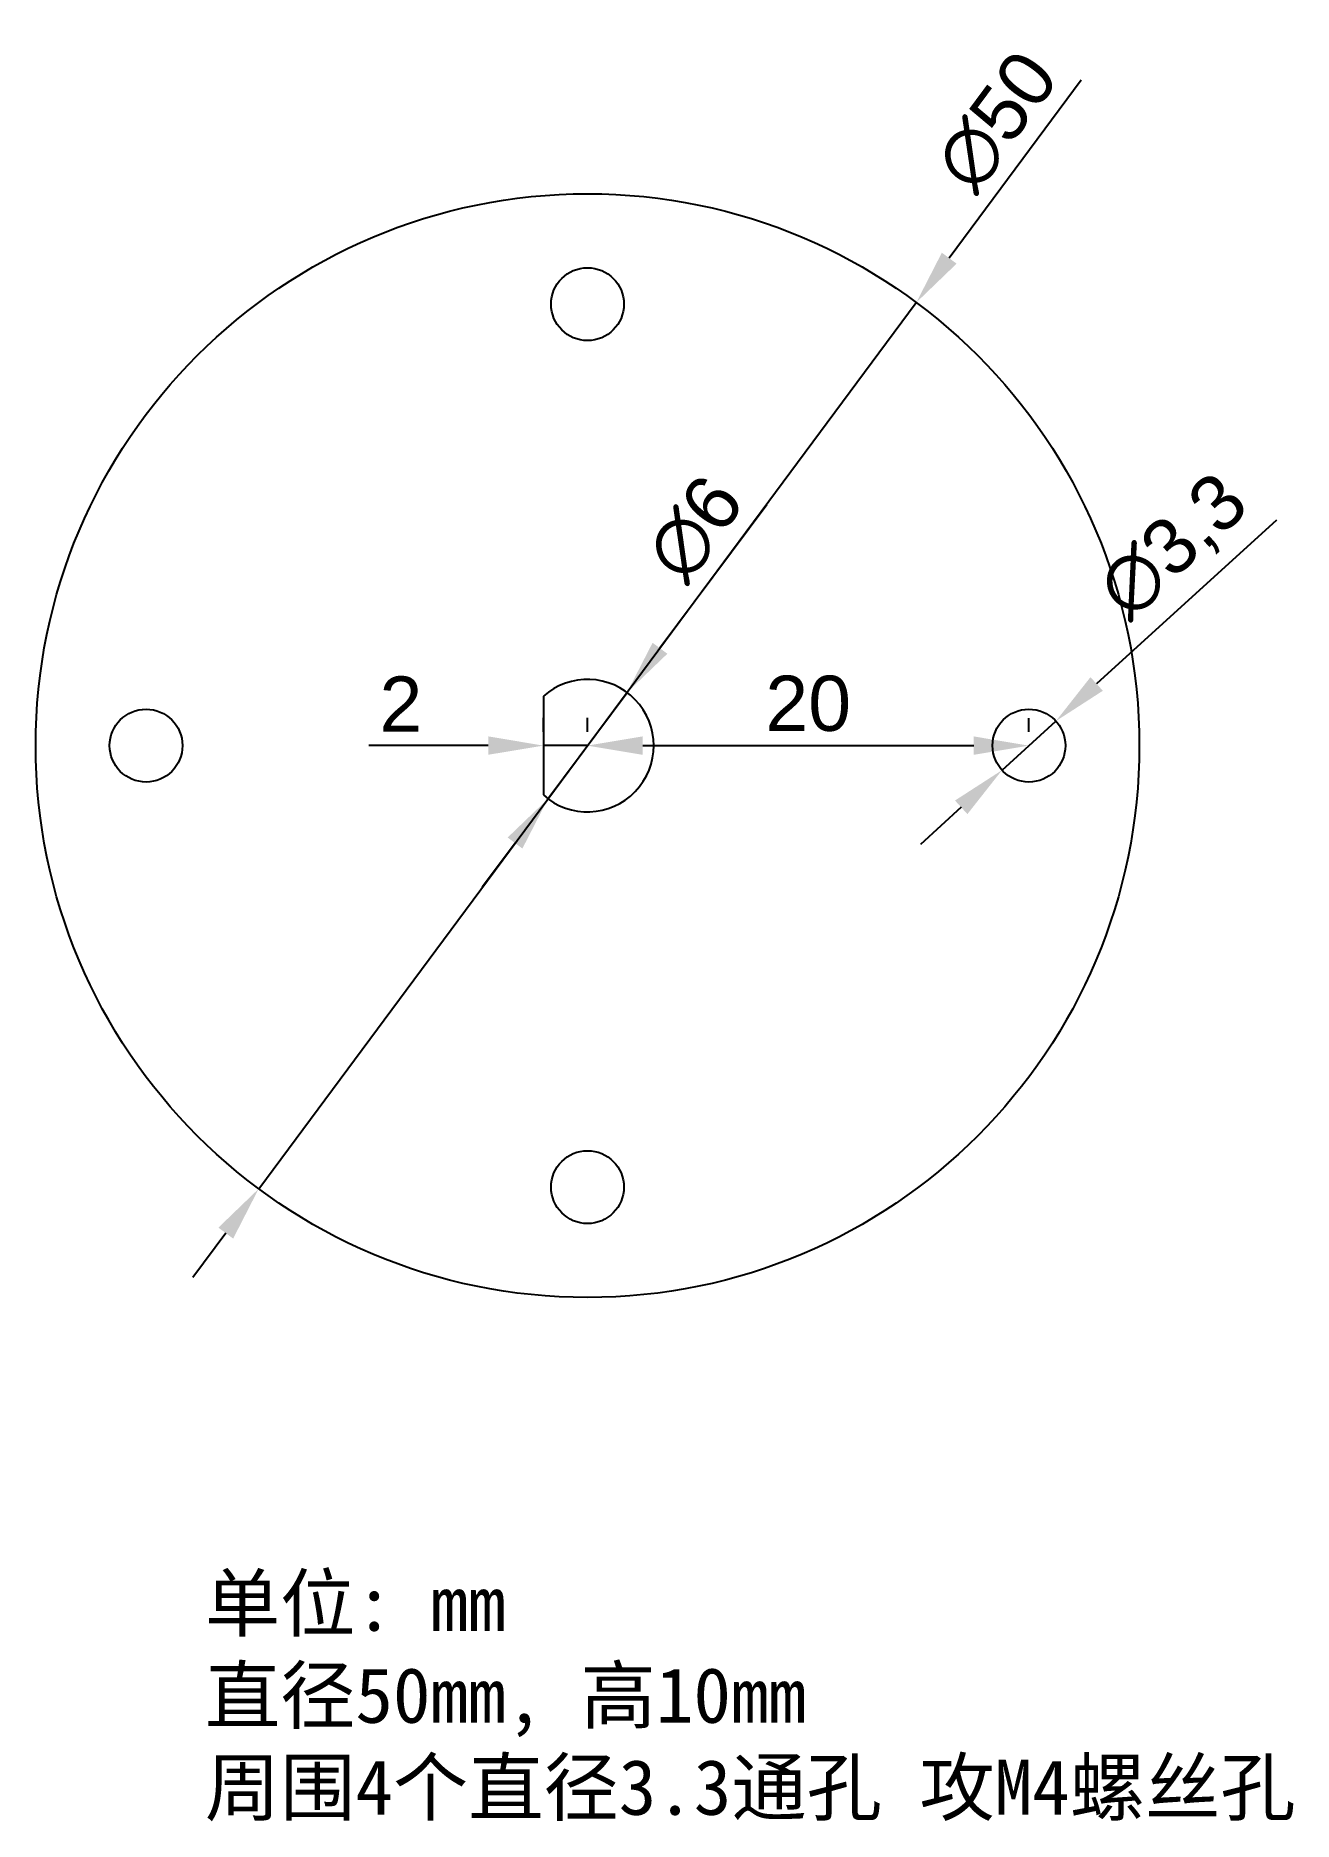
# Model space of a CAD drawing. Header units: millimetres. Extents: x 175 to 232, y 151.3 to 232.2.
import ezdxf

# ---------------------------------------------------------------- set-up
doc = ezdxf.new("R2010")
doc.units = ezdxf.units.MM
doc.styles.get("Standard").update_dxf_attribs({"font": 'arial.ttf'})
doc.dimstyles.new('ISO-25', dxfattribs={"dimtxt": 2.5, "dimasz": 2.5, "dimexe": 1.25, "dimexo": 0.625, "dimtad": 1, "dimtxsty": 'Standard', "dimcen": 2.5, "dimadec": 0, "dimazin": 0, "dimtfac": 1, "dimtmove": 0, "dimatfit": 3, "dimfxl": 1, "dimarcsym": 0})

# ---------------------------------------------------------------- blocks, each defined once
blk = doc.blocks.new('*D12')
at = {"color": 0, "lineweight": -2, "transparency": 16777216}
for p, q in [((198, 200.625), (198, 201.252)), ((200, 200.625), (200, 201.252)), ((195.5, 200.002), (190.094, 200.002)), ((200, 200.002), (198, 200.002)), ((202.5, 200.002), (205, 200.002))]:
    blk.add_line(p, q, dxfattribs=at)
at = {"color": 0, "transparency": 16777216}
for points in [[(195.5, 200.419), (195.5, 199.586), (198, 200.002)], [(202.5, 200.419), (202.5, 199.586), (200, 200.002)]]:
    blk.add_solid(points, dxfattribs=at)
at = {"layer": 'Defpoints', "color": 0, "transparency": 16777216}
for p in [(198, 200.002), (198, 200), (200, 200)]:
    blk.add_point(p, dxfattribs=at)
at = {"color": 0, "transparency": 16777216, "insert": (191.547, 201.883), "char_height": 2.5, "attachment_point": 5}
blk.add_mtext('2', dxfattribs=at)
blk = doc.blocks.new('*D15')
at = {"color": 0, "lineweight": -2, "transparency": 16777216}
for p, q in [((208.124, 210.916), (203.284, 204.412)), ((198.209, 197.593), (201.791, 202.407)), ((196.716, 195.588), (195.224, 193.582))]:
    blk.add_line(p, q, dxfattribs=at)
at = {"color": 0, "transparency": 16777216}
for points in [[(202.949, 204.661), (203.618, 204.163), (201.791, 202.407)], [(196.382, 195.837), (197.051, 195.339), (198.209, 197.593)]]:
    blk.add_solid(points, dxfattribs=at)
at = {"layer": 'Defpoints', "color": 0, "transparency": 16777216}
for p in [(201.791, 202.407), (198.209, 197.593)]:
    blk.add_point(p, dxfattribs=at)
at = {"color": 0, "transparency": 16777216, "insert": (204.868, 209.844), "char_height": 2.5, "attachment_point": 5, "rotation": 53.34317}
blk.add_mtext('∅6', dxfattribs=at)
blk = doc.blocks.new('*D16')
at = {"color": 0, "lineweight": -2, "transparency": 16777216}
for p, q in [((222.373, 230.148), (216.388, 222.083)), ((185.102, 179.924), (214.898, 220.076)), ((183.612, 177.917), (182.122, 175.909))]:
    blk.add_line(p, q, dxfattribs=at)
at = {"color": 0, "transparency": 16777216}
for points in [[(216.054, 222.332), (216.723, 221.835), (214.898, 220.076)], [(183.277, 178.165), (183.946, 177.668), (185.102, 179.924)]]:
    blk.add_solid(points, dxfattribs=at)
at = {"layer": 'Defpoints', "color": 0, "transparency": 16777216}
for p in [(214.898, 220.076), (185.102, 179.924)]:
    blk.add_point(p, dxfattribs=at)
at = {"color": 0, "transparency": 16777216, "insert": (218.542, 228.294), "char_height": 2.5, "attachment_point": 5, "rotation": 53.42075}
blk.add_mtext('∅50', dxfattribs=at)
blk = doc.blocks.new('*D20')
at = {"color": 0, "lineweight": -2, "transparency": 16777216}
for p, q in [((231.217, 210.215), (223.068, 202.794)), ((218.78, 198.889), (221.22, 201.111)), ((216.932, 197.206), (215.083, 195.522))]:
    blk.add_line(p, q, dxfattribs=at)
at = {"color": 0, "transparency": 16777216}
for points in [[(222.788, 203.102), (223.349, 202.486), (221.22, 201.111)], [(216.651, 197.514), (217.212, 196.898), (218.78, 198.889)]]:
    blk.add_solid(points, dxfattribs=at)
at = {"layer": 'Defpoints', "color": 0, "transparency": 16777216}
for p in [(221.22, 201.111), (218.78, 198.889)]:
    blk.add_point(p, dxfattribs=at)
at = {"color": 0, "transparency": 16777216, "insert": (226.607, 208.949), "char_height": 2.5, "attachment_point": 5, "rotation": 42.3231}
blk.add_mtext('∅3,3', dxfattribs=at)
blk = doc.blocks.new('*D21')
at = {"color": 0, "lineweight": -2, "transparency": 16777216}
for p, q in [((200, 200.625), (200, 201.25)), ((220, 200.625), (220, 201.25)), ((202.5, 200), (217.5, 200))]:
    blk.add_line(p, q, dxfattribs=at)
at = {"color": 0, "transparency": 16777216}
for points in [[(202.5, 200.417), (202.5, 199.583), (200, 200)], [(217.5, 200.417), (217.5, 199.583), (220, 200)]]:
    blk.add_solid(points, dxfattribs=at)
at = {"layer": 'Defpoints', "color": 0, "transparency": 16777216}
for p in [(200, 200), (220, 200), (220, 200)]:
    blk.add_point(p, dxfattribs=at)
at = {"color": 0, "transparency": 16777216, "insert": (210, 201.901), "char_height": 2.5, "attachment_point": 5}
blk.add_mtext('20', dxfattribs=at)

msp = doc.modelspace()

# ---------------------------------------------------------------- linework, layer by layer
msp.add_line((198, 202.236), (198, 197.764))
for centre, radius in [((200, 200), 25), ((200, 220), 1.65), ((180, 200), 1.65), ((220, 200), 1.65), ((200, 180), 1.65)]:
    msp.add_circle(centre, radius)
msp.add_arc((200, 200), 3, 228.18969, 131.81031)

# ---------------------------------------------------------------- texts
at = {"insert": (182.665, 162.398), "char_height": 2.5, "attachment_point": 1}
msp.add_mtext_dynamic_manual_height_columns('{\\fSimHei|b0|i0|c134|p49;单位\\fSimHei|b0|i0|c0|p49;: mm\\P\\fSimHei|b0|i0|c134|p49;直径\\fSimHei|b0|i0|c0|p49;50mm, \\fSimHei|b0|i0|c134|p49;高\\fSimHei|b0|i0|c0|p49;10mm\\P\\fSimHei|b0|i0|c134|p49;周围4个直径\\fSimHei|b0|i0|c0|p49;3.3\\fSimHei|b0|i0|c134|p49;通孔 攻\\fSimHei|b0|i0|c0|p49;M4\\fSimHei|b0|i0|c134|p49;螺丝孔}', width=59.98295, gutter_width=12.5, heights=[15.955], dxfattribs=at)

# ---------------------------------------------------------------- dimensions: what is measured, and where the dimension line sits
for p1, p2, picture, middle in [((185.102, 179.924), (214.898, 220.076), '*D16', (218.542, 228.294)), ((198.209, 197.593), (201.791, 202.407), '*D15', (204.868, 209.844)), ((218.78, 198.889), (221.22, 201.111), '*D20', (226.607, 208.949))]:
    dim = msp.add_diameter_dim_2p(p1=p1, p2=p2, dimstyle='ISO-25')
    dim.commit()
    dim.dimension.update_dxf_attribs({"geometry": picture, "text_midpoint": middle})
for base, p2, picture, middle in [((198, 200.002), (198, 200), '*D12', (191.547, 201.883)), ((220, 200), (220, 200), '*D21', (210, 201.901))]:
    dim = msp.add_linear_dim(base=base, p1=(200, 200), p2=p2, dimstyle='ISO-25')
    dim.commit()
    dim.dimension.update_dxf_attribs({"geometry": picture, "text_midpoint": middle})

doc.saveas('drawing.dxf')
